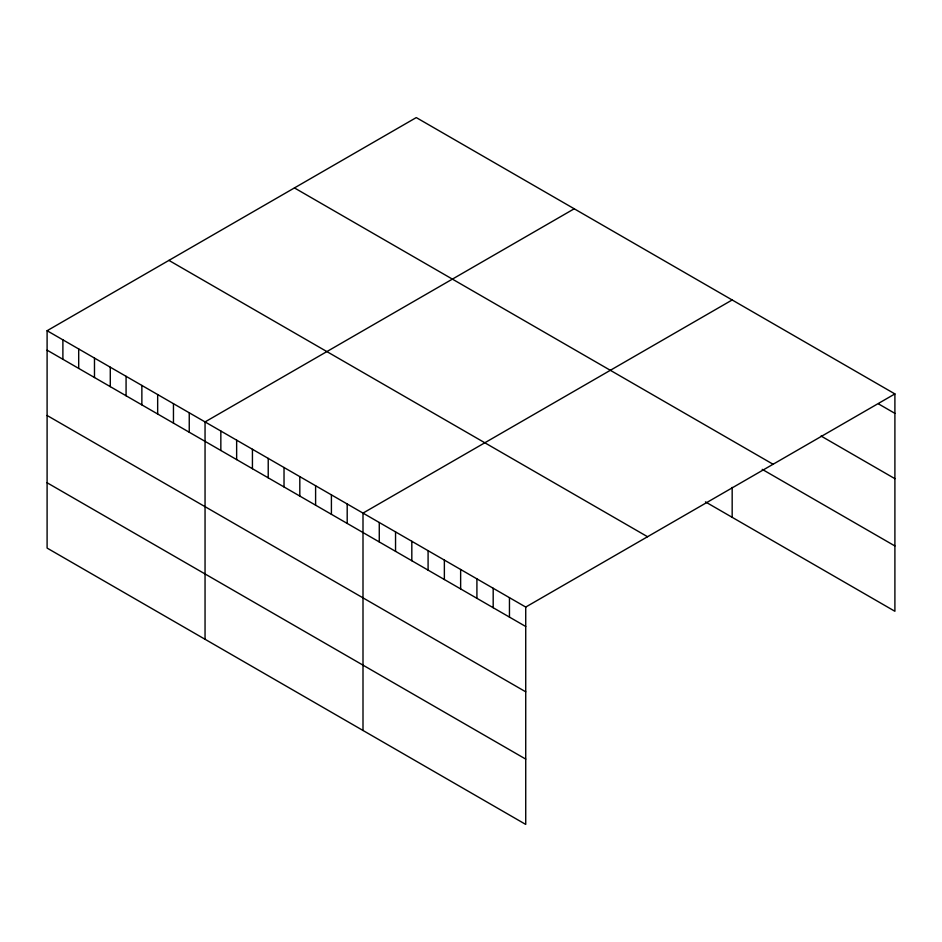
<?xml version="1.0" encoding="UTF-8"?>
<svg xmlns="http://www.w3.org/2000/svg" width="942" height="942" viewBox="0 0 942 942"><rect width="100%" height="100%" fill="white"/><g stroke="black" fill="none" stroke-linecap="round" stroke-linejoin="round"><path stroke-width="1.41" d="M47.1 330.724L525.73 607.06L525.73 824.415L47.1 548.079L47.1 330.724L416.27 117.585L894.9 393.921L894.9 611.276L705.44 501.886M574.22 208.783L205.05 421.922L205.05 639.265M732.169 299.968L363 513.107L363 730.462M525.73 607.06L894.9 393.921M878.627 403.965L894.9 413.361M821.047 436.028L894.9 478.677M294.446 187.929L773.076 464.253M762.208 469.352L894.9 545.96M168.924 260.392L647.554 536.728M47.1 350.165L525.73 626.501M47.1 415.481L525.73 691.817M47.1 482.763L525.73 759.099M732.169 487.391L732.169 517.323M509.457 597.664L509.457 617.104M493.184 588.267L493.184 607.708M476.911 578.871L476.911 598.323M460.638 569.474L460.638 588.927M444.365 560.09L444.365 579.53M428.092 550.693L428.092 570.134M411.819 541.297L411.819 560.737M395.546 531.9L395.546 551.341M379.273 522.504L379.273 541.944M347.198 503.994L347.198 523.434M331.407 494.868L331.407 514.308M315.605 485.754L315.605 505.195M299.815 476.628L299.815 496.069M284.025 467.515L284.025 486.955M268.223 458.389L268.223 477.841M252.432 449.275L252.432 468.716M236.642 440.161L236.642 459.602M220.84 431.036L220.84 450.476M189.248 412.796L189.248 432.237M173.458 403.682L173.458 423.123M157.667 394.557L157.667 413.997M141.865 385.443L141.865 404.883M126.075 376.317L126.075 395.77M110.285 367.203L110.285 386.644M94.483 358.09L94.483 377.53M78.692 348.964L78.692 368.404M62.89 339.85L62.89 359.291"/></g></svg>
